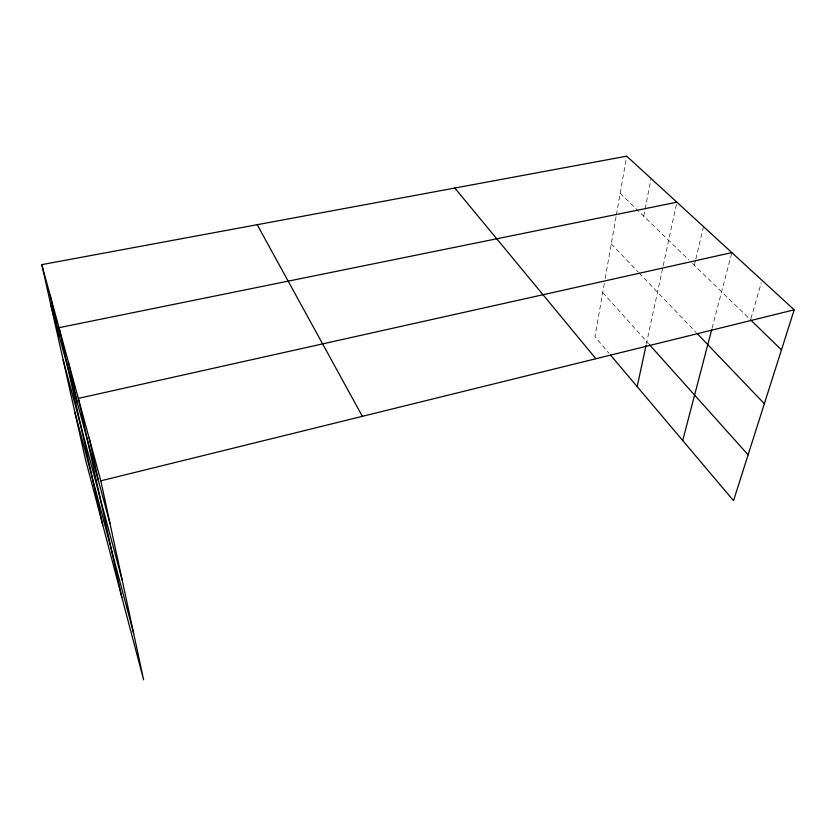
<?xml version="1.0" encoding="UTF-8"?>
<svg xmlns="http://www.w3.org/2000/svg" width="836" height="836" viewBox="0 0 836 836"><rect width="100%" height="100%" fill="white"/><g stroke="black" fill="none" stroke-linecap="round" stroke-linejoin="round"><path stroke-width="0.63" stroke-dasharray="4.18 3.13" d="M604.292 283.561L594.95 336.668L608.932 353.22M605.191 278.44L616.163 216.075M616.383 214.81L626.697 156.165M643.71 216.158L651.045 178.496M646.291 344.265L676.878 202.197M694.34 265.294L695.531 260.309M695.824 259.055L703.515 226.629M712.053 328.276L731.834 252.608M750.947 318.641L761.282 282.756M620.166 193.315L688.843 259.954M692.511 263.518L750.592 319.875M611.273 243.893L638.15 271.951M639.028 272.87L696.189 332.54M602.714 292.516L648.548 343.69"/><path stroke-width="1.25" d="M637.168 386.629L646.029 345.508M682.709 440.52L711.729 329.53M41.8 264.636L100.822 480.836L143.635 679.835L85.303 458.839L41.8 264.636L626.697 156.165L794.2 309.822L733.538 500.67L610.583 355.164M100.822 480.836L794.2 309.822M731.834 252.608L78.312 398.396L121.857 597.332M676.878 202.197L59.011 327.691L102.723 524.851M750.592 319.875L781.472 349.856M697.078 333.47L764.355 403.715M649.415 344.651L748.105 454.826M454.815 188.037L595.89 358.728M257.195 224.685L362.354 416.328M50.912 305.286L110.028 523.618M63.181 360.065L122.223 580.309M74.832 412.106L133.593 633.176M50.097 295.045L59.272 336.197M68.312 361.737L77.56 403.746M89.118 437.97L98.376 480.585"/></g></svg>
